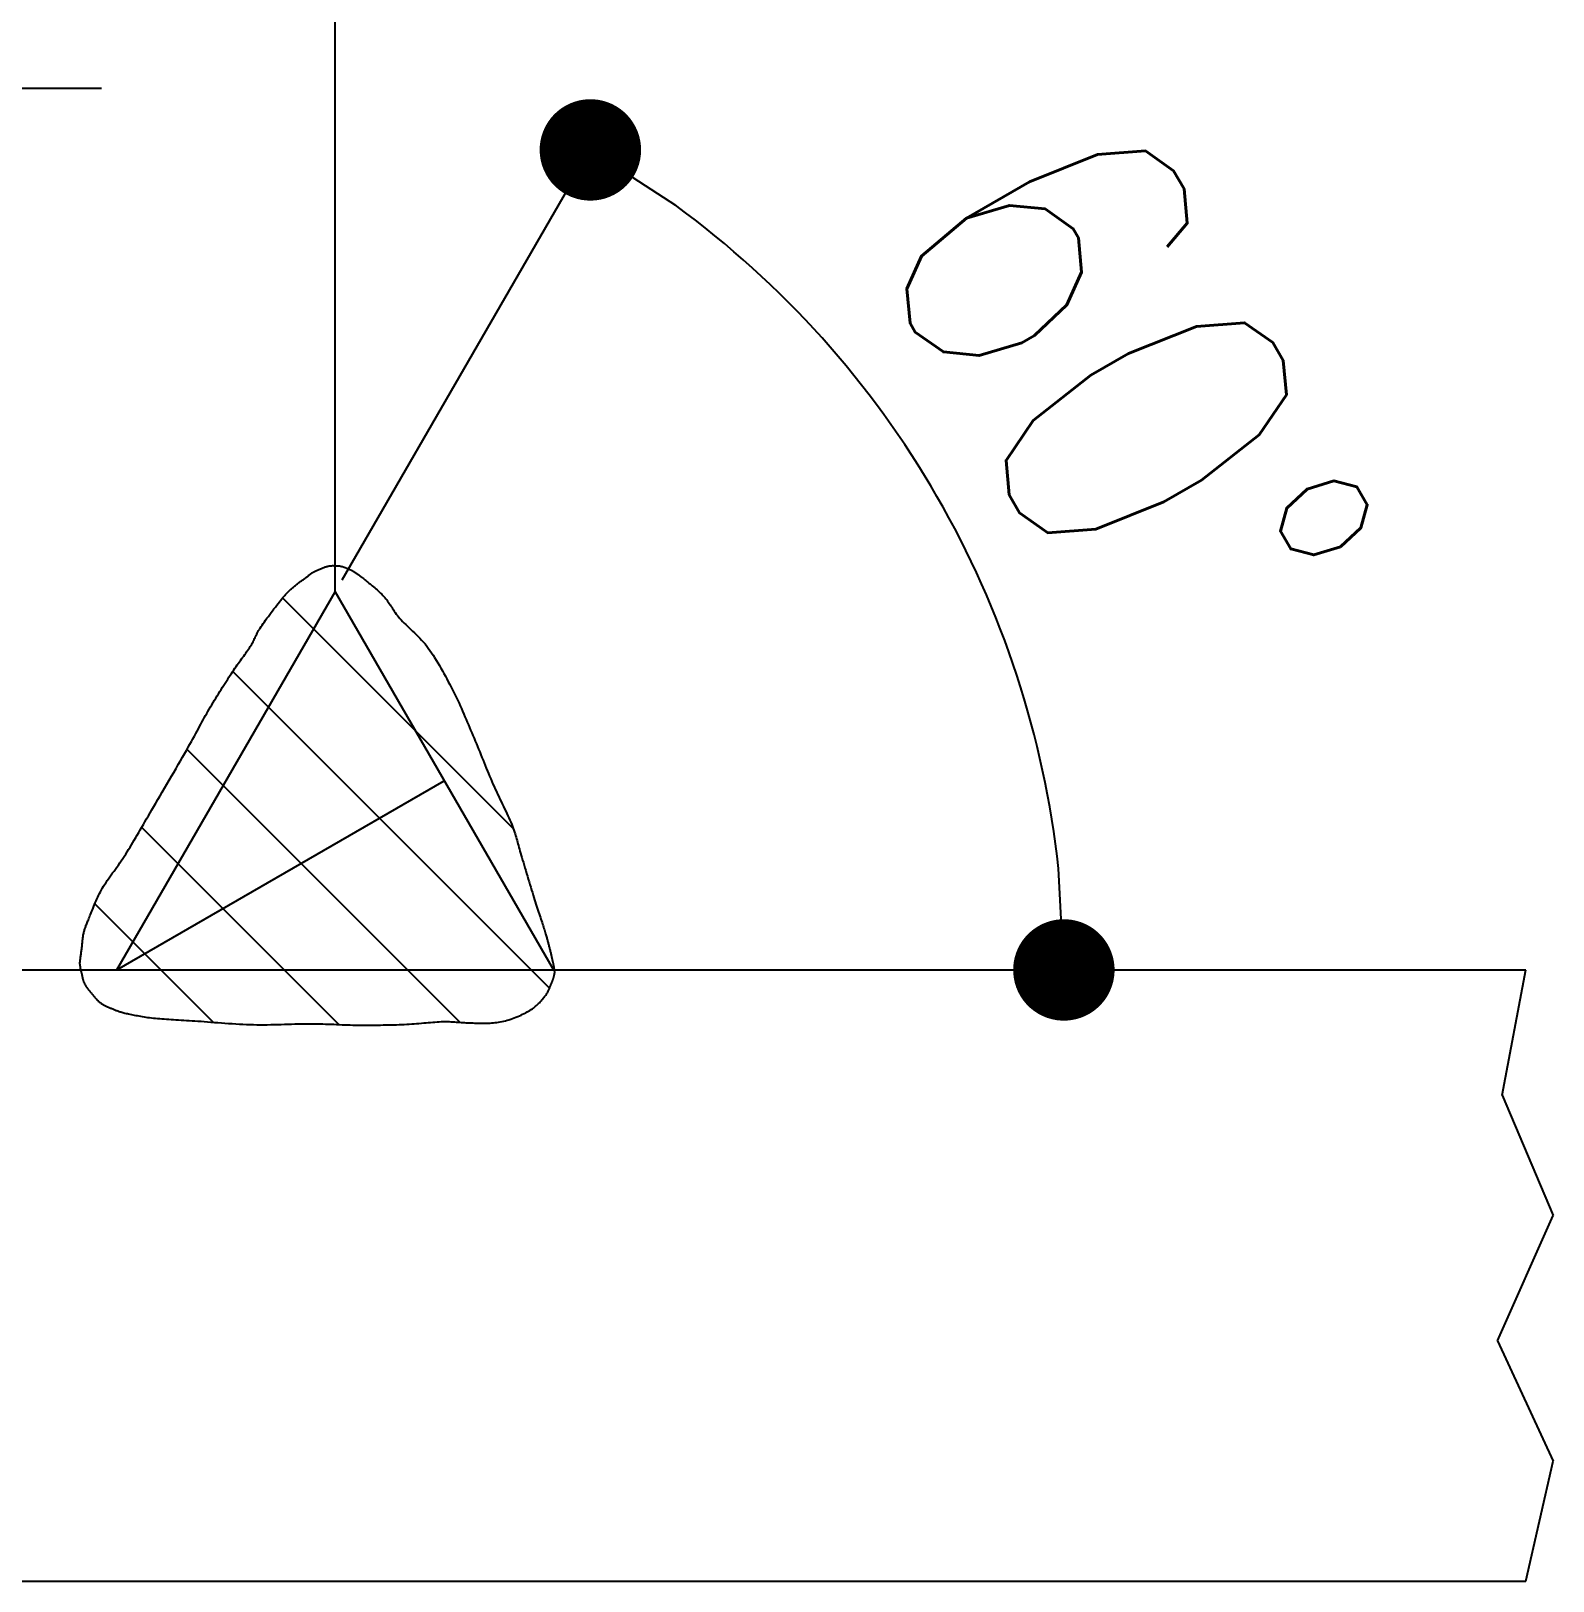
# Model space of a CAD drawing. Header units: millimetres. Extents: x -4568 to 36914, y -114 to 17788.
# Drawn here: x 6205.6 to 6325.6, y 16319.6 to 16441.8 of the extents above; entities that cross this region are included whole.
import ezdxf

# ---------------------------------------------------------------- set-up
doc = ezdxf.new("R2010")
doc.units = ezdxf.units.MM
doc.header["$LTSCALE"] = 5
doc.layers.get('0').update_dxf_attribs({"color": 255})
doc.layers.add('寸法', color=4, linetype='Continuous')
doc.layers.add('金物', color=142, linetype='Continuous')
doc.styles.add('04setumei', font='simplex.shx', dxfattribs={"width": 0.7, "height": 2.5, "bigfont": 'extfont2.shx'})

# ---------------------------------------------------------------- blocks, each defined once
blk = doc.blocks.new('_Dot')
at = {"color": 0, "linetype": 'ByBlock', "lineweight": -2}
blk.add_line((-0.5, 0), (-1, 0), dxfattribs=at)
at = {"color": 0, "linetype": 'ByBlock', "const_width": 0.5}
blk.add_lwpolyline([(-0.25, 0, 1), (0.25, 0, 1)], format="xyb", close=True, dxfattribs=at)

msp = doc.modelspace()

# ---------------------------------------------------------------- linework, layer by layer
at = {"layer": '寸法'}
for p, q in [((6203.182, 16437.289), (6211.182, 16437.289)), ((6230.158, 16398.521), (6249.725, 16432.412)), ((6227.846, 16399.103), (6227.888, 16399.128)), ((6227.888, 16399.128), (6227.932, 16399.154)), ((6227.932, 16399.154), (6227.979, 16399.179)), ((6227.979, 16399.179), (6228.029, 16399.205)), ((6228.029, 16399.205), (6228.082, 16399.231)), ((6228.082, 16399.231), (6228.139, 16399.257)), ((6228.139, 16399.257), (6228.198, 16399.283)), ((6228.198, 16399.283), (6228.258, 16399.31)), ((6228.258, 16399.31), (6228.321, 16399.337)), ((6228.321, 16399.337), (6228.384, 16399.363)), ((6228.384, 16399.363), (6228.448, 16399.389)), ((6228.448, 16399.389), (6228.512, 16399.413)), ((6228.512, 16399.413), (6228.577, 16399.438)), ((6228.577, 16399.438), (6228.64, 16399.461)), ((6228.64, 16399.461), (6228.702, 16399.483)), ((6228.702, 16399.483), (6228.762, 16399.504)), ((6228.762, 16399.504), (6228.821, 16399.524)), ((6228.821, 16399.524), (6228.877, 16399.542)), ((6228.877, 16399.542), (6228.93, 16399.558)), ((6228.93, 16399.558), (6228.979, 16399.572)), ((6228.979, 16399.572), (6229.026, 16399.584)), ((6229.026, 16399.584), (6229.07, 16399.594)), ((6229.07, 16399.594), (6229.113, 16399.603)), ((6229.113, 16399.603), (6229.155, 16399.61)), ((6229.155, 16399.61), (6229.194, 16399.616)), ((6229.194, 16399.616), (6229.232, 16399.62)), ((6229.232, 16399.62), (6229.269, 16399.623)), ((6229.269, 16399.623), (6229.305, 16399.626)), ((6229.305, 16399.626), (6229.339, 16399.627)), ((6229.339, 16399.627), (6229.373, 16399.628)), ((6229.373, 16399.628), (6229.406, 16399.628)), ((6229.406, 16399.628), (6229.439, 16399.628)), ((6229.439, 16399.628), (6229.471, 16399.628)), ((6229.471, 16399.628), (6229.503, 16399.627)), ((6229.503, 16399.627), (6229.535, 16399.627)), ((6229.535, 16399.627), (6229.567, 16399.626)), ((6229.567, 16399.626), (6229.6, 16399.626)), ((6229.6, 16399.626), (6229.631, 16399.627)), ((6229.631, 16399.627), (6229.662, 16399.626)), ((6229.662, 16399.626), (6229.692, 16399.626)), ((6229.692, 16399.626), (6229.721, 16399.626)), ((6229.721, 16399.626), (6229.749, 16399.625)), ((6229.749, 16399.625), (6229.776, 16399.624)), ((6229.776, 16399.624), (6229.804, 16399.622)), ((6229.804, 16399.622), (6229.83, 16399.62)), ((6229.83, 16399.62), (6229.857, 16399.618)), ((6229.857, 16399.618), (6229.884, 16399.615)), ((6229.884, 16399.615), (6229.91, 16399.612)), ((6229.91, 16399.612), (6229.937, 16399.608)), ((6229.937, 16399.608), (6229.964, 16399.604)), ((6229.964, 16399.604), (6229.991, 16399.599)), ((6229.991, 16399.599), (6230.019, 16399.594)), ((6230.019, 16399.594), (6230.046, 16399.588)), ((6230.046, 16399.588), (6230.076, 16399.582)), ((6230.076, 16399.582), (6230.105, 16399.575)), ((6230.105, 16399.575), (6230.135, 16399.567)), ((6230.135, 16399.567), (6230.165, 16399.559)), ((6230.165, 16399.559), (6230.194, 16399.55)), ((6230.194, 16399.55), (6230.225, 16399.541)), ((6230.225, 16399.541), (6230.255, 16399.531)), ((6230.255, 16399.531), (6230.285, 16399.521)), ((6230.285, 16399.521), (6230.316, 16399.51)), ((6230.316, 16399.51), (6230.346, 16399.499)), ((6230.346, 16399.499), (6230.377, 16399.487)), ((6230.377, 16399.487), (6230.408, 16399.475)), ((6230.408, 16399.475), (6230.439, 16399.463)), ((6230.439, 16399.463), (6230.47, 16399.451)), ((6230.47, 16399.451), (6230.502, 16399.438)), ((6230.502, 16399.438), (6230.533, 16399.425)), ((6230.533, 16399.425), (6230.564, 16399.412)), ((6230.564, 16399.412), (6230.596, 16399.398)), ((6230.596, 16399.398), (6230.627, 16399.385)), ((6230.627, 16399.385), (6230.658, 16399.372)), ((6230.658, 16399.372), (6230.688, 16399.36)), ((6230.688, 16399.36), (6230.718, 16399.347)), ((6230.718, 16399.347), (6230.748, 16399.334)), ((6230.748, 16399.334), (6230.778, 16399.322)), ((6230.778, 16399.322), (6230.807, 16399.308)), ((6230.807, 16399.308), (6230.838, 16399.295)), ((6230.838, 16399.295), (6230.869, 16399.28)), ((6230.869, 16399.28), (6230.9, 16399.265)), ((6230.9, 16399.265), (6230.932, 16399.249)), ((6230.932, 16399.249), (6230.965, 16399.231)), ((6230.965, 16399.231), (6230.999, 16399.213)), ((6230.999, 16399.213), (6231.034, 16399.193)), ((6231.034, 16399.193), (6231.07, 16399.171)), ((6231.07, 16399.171), (6231.107, 16399.148)), ((6231.107, 16399.148), (6231.146, 16399.123)), ((6231.146, 16399.123), (6231.186, 16399.097)), ((6226.216, 16397.851), (6226.267, 16397.894)), ((6226.267, 16397.894), (6226.319, 16397.937)), ((6226.319, 16397.937), (6226.371, 16397.98)), ((6226.371, 16397.98), (6226.424, 16398.025)), ((6226.424, 16398.025), (6226.478, 16398.071)), ((6226.478, 16398.071), (6226.532, 16398.117)), ((6226.532, 16398.117), (6226.586, 16398.163)), ((6226.586, 16398.163), (6226.641, 16398.206)), ((6226.641, 16398.206), (6226.694, 16398.248)), ((6226.694, 16398.248), (6226.747, 16398.289)), ((6226.747, 16398.289), (6226.8, 16398.329)), ((6226.8, 16398.329), (6226.852, 16398.368)), ((6226.852, 16398.368), (6226.903, 16398.405)), ((6226.903, 16398.405), (6226.954, 16398.442)), ((6226.954, 16398.442), (6227.005, 16398.478)), ((6227.005, 16398.478), (6227.054, 16398.514)), ((6227.054, 16398.514), (6227.103, 16398.548)), ((6227.103, 16398.548), (6227.151, 16398.582)), ((6227.151, 16398.582), (6227.199, 16398.616)), ((6227.199, 16398.616), (6227.245, 16398.649)), ((6227.245, 16398.649), (6227.291, 16398.682)), ((6227.291, 16398.682), (6227.336, 16398.714)), ((6227.336, 16398.714), (6227.378, 16398.746)), ((6227.378, 16398.746), (6227.419, 16398.777)), ((6227.419, 16398.777), (6227.457, 16398.808)), ((6227.457, 16398.808), (6227.494, 16398.838)), ((6227.494, 16398.838), (6227.529, 16398.866)), ((6227.529, 16398.866), (6227.564, 16398.894)), ((6227.564, 16398.894), (6227.598, 16398.922)), ((6227.598, 16398.922), (6227.631, 16398.949)), ((6227.631, 16398.949), (6227.665, 16398.975)), ((6227.665, 16398.975), (6227.699, 16399.002)), ((6227.699, 16399.002), (6227.734, 16399.027)), ((6227.734, 16399.027), (6227.77, 16399.053)), ((6227.77, 16399.053), (6227.807, 16399.078)), ((6227.807, 16399.078), (6227.846, 16399.103)), ((6231.186, 16399.097), (6231.225, 16399.071)), ((6231.225, 16399.071), (6231.265, 16399.044)), ((6231.265, 16399.044), (6231.304, 16399.017)), ((6231.304, 16399.017), (6231.344, 16398.989)), ((6231.344, 16398.989), (6231.385, 16398.96)), ((6231.385, 16398.96), (6231.426, 16398.93)), ((6231.426, 16398.93), (6231.469, 16398.898)), ((6231.469, 16398.898), (6231.513, 16398.864)), ((6231.513, 16398.864), (6231.559, 16398.829)), ((6231.559, 16398.829), (6231.607, 16398.792)), ((6231.607, 16398.792), (6231.658, 16398.752)), ((6231.658, 16398.752), (6231.71, 16398.71)), ((6231.71, 16398.71), (6231.766, 16398.665)), ((6231.766, 16398.665), (6231.825, 16398.616)), ((6231.825, 16398.616), (6231.887, 16398.565)), ((6231.887, 16398.565), (6231.953, 16398.51)), ((6231.953, 16398.51), (6232.023, 16398.452)), ((6232.023, 16398.452), (6232.099, 16398.39)), ((6232.099, 16398.39), (6232.179, 16398.326)), ((6232.179, 16398.326), (6232.262, 16398.258)), ((6232.262, 16398.258), (6232.349, 16398.188)), ((6232.349, 16398.188), (6232.439, 16398.115)), ((6232.439, 16398.115), (6232.531, 16398.04)), ((6232.531, 16398.04), (6232.625, 16397.963)), ((6232.625, 16397.963), (6232.719, 16397.883)), ((6212.391, 16367.748), (6229.6, 16397.554)), ((6225.104, 16396.644), (6225.206, 16396.772)), ((6225.206, 16396.772), (6225.303, 16396.893)), ((6225.303, 16396.893), (6225.393, 16397.005)), ((6225.393, 16397.005), (6225.477, 16397.106)), ((6225.457, 16397.082), (6243.654, 16378.885)), ((6225.477, 16397.106), (6225.555, 16397.198)), ((6225.555, 16397.198), (6225.628, 16397.282)), ((6225.628, 16397.282), (6225.698, 16397.36)), ((6225.698, 16397.36), (6225.764, 16397.431)), ((6225.764, 16397.431), (6225.828, 16397.497)), ((6225.828, 16397.497), (6225.889, 16397.557)), ((6225.889, 16397.557), (6225.947, 16397.614)), ((6225.947, 16397.614), (6226.003, 16397.666)), ((6226.003, 16397.666), (6226.058, 16397.716)), ((6226.058, 16397.716), (6226.111, 16397.762)), ((6226.111, 16397.762), (6226.164, 16397.808)), ((6226.164, 16397.808), (6226.216, 16397.851)), ((6229.6, 16397.554), (6246.809, 16367.748)), ((6232.719, 16397.883), (6232.814, 16397.802)), ((6232.814, 16397.802), (6232.909, 16397.719)), ((6232.909, 16397.719), (6233.004, 16397.634)), ((6233.004, 16397.634), (6233.097, 16397.549)), ((6233.097, 16397.549), (6233.188, 16397.462)), ((6233.188, 16397.462), (6233.277, 16397.374)), ((6233.277, 16397.374), (6233.363, 16397.285)), ((6233.363, 16397.285), (6233.446, 16397.196)), ((6233.446, 16397.196), (6233.525, 16397.106)), ((6233.525, 16397.106), (6233.598, 16397.015)), ((6233.598, 16397.015), (6233.669, 16396.923)), ((6233.669, 16396.923), (6233.737, 16396.83)), ((6233.737, 16396.83), (6233.802, 16396.736)), ((6233.802, 16396.736), (6233.866, 16396.64)), ((6224.121, 16395.336), (6224.225, 16395.48)), ((6224.225, 16395.48), (6224.333, 16395.627)), ((6224.333, 16395.627), (6224.443, 16395.776)), ((6224.443, 16395.776), (6224.554, 16395.926)), ((6224.554, 16395.926), (6224.667, 16396.075)), ((6224.667, 16396.075), (6224.779, 16396.223)), ((6224.779, 16396.223), (6224.89, 16396.368)), ((6224.89, 16396.368), (6224.999, 16396.508)), ((6224.999, 16396.508), (6225.104, 16396.644)), ((6233.866, 16396.64), (6233.93, 16396.543)), ((6233.93, 16396.543), (6233.994, 16396.444)), ((6233.994, 16396.444), (6234.059, 16396.344)), ((6234.059, 16396.344), (6234.125, 16396.241)), ((6234.125, 16396.241), (6234.194, 16396.137)), ((6234.194, 16396.137), (6234.266, 16396.031)), ((6234.266, 16396.031), (6234.342, 16395.922)), ((6234.342, 16395.922), (6234.423, 16395.811)), ((6234.423, 16395.811), (6234.509, 16395.698)), ((6234.509, 16395.698), (6234.601, 16395.582)), ((6234.601, 16395.582), (6234.701, 16395.463)), ((6234.701, 16395.463), (6234.807, 16395.344)), ((6223.374, 16394.141), (6223.417, 16394.227)), ((6223.417, 16394.227), (6223.463, 16394.316)), ((6223.463, 16394.316), (6223.512, 16394.408)), ((6223.512, 16394.408), (6223.566, 16394.504)), ((6223.566, 16394.504), (6223.625, 16394.604)), ((6223.625, 16394.604), (6223.69, 16394.708)), ((6223.69, 16394.708), (6223.762, 16394.819)), ((6223.762, 16394.819), (6223.841, 16394.937)), ((6223.841, 16394.937), (6223.929, 16395.063)), ((6223.929, 16395.063), (6224.022, 16395.197)), ((6224.022, 16395.197), (6224.121, 16395.336)), ((6234.807, 16395.344), (6234.921, 16395.223)), ((6234.921, 16395.223), (6235.041, 16395.102)), ((6235.041, 16395.102), (6235.166, 16394.979)), ((6235.166, 16394.979), (6235.296, 16394.855)), ((6235.296, 16394.855), (6235.43, 16394.728)), ((6235.43, 16394.728), (6235.567, 16394.6)), ((6235.567, 16394.6), (6235.706, 16394.469)), ((6235.706, 16394.469), (6235.848, 16394.335)), ((6235.848, 16394.335), (6235.99, 16394.198)), ((6222.695, 16392.932), (6222.767, 16393.037)), ((6222.767, 16393.037), (6222.837, 16393.142)), ((6222.837, 16393.142), (6222.904, 16393.246)), ((6222.904, 16393.246), (6222.967, 16393.348)), ((6222.967, 16393.348), (6223.024, 16393.446)), ((6223.024, 16393.446), (6223.076, 16393.539)), ((6223.076, 16393.539), (6223.124, 16393.629)), ((6223.124, 16393.629), (6223.169, 16393.717)), ((6223.169, 16393.717), (6223.211, 16393.803)), ((6223.211, 16393.803), (6223.252, 16393.887)), ((6223.252, 16393.887), (6223.292, 16393.971)), ((6223.292, 16393.971), (6223.332, 16394.056)), ((6223.332, 16394.056), (6223.374, 16394.141)), ((6235.99, 16394.198), (6236.132, 16394.058)), ((6236.132, 16394.058), (6236.274, 16393.913)), ((6236.274, 16393.913), (6236.415, 16393.764)), ((6236.415, 16393.764), (6236.553, 16393.611)), ((6236.553, 16393.611), (6236.688, 16393.453)), ((6236.688, 16393.453), (6236.821, 16393.29)), ((6236.821, 16393.29), (6236.948, 16393.121)), ((6236.948, 16393.121), (6237.074, 16392.945)), ((6221.789, 16391.672), (6221.878, 16391.798)), ((6221.878, 16391.798), (6221.966, 16391.922)), ((6221.966, 16391.922), (6222.053, 16392.043)), ((6222.053, 16392.043), (6222.139, 16392.161)), ((6222.139, 16392.161), (6222.224, 16392.277)), ((6222.224, 16392.277), (6222.306, 16392.39)), ((6222.306, 16392.39), (6222.388, 16392.501)), ((6222.388, 16392.501), (6222.468, 16392.611)), ((6222.468, 16392.611), (6222.546, 16392.719)), ((6222.546, 16392.719), (6222.621, 16392.826)), ((6222.621, 16392.826), (6222.695, 16392.932)), ((6237.074, 16392.945), (6237.199, 16392.762)), ((6237.199, 16392.762), (6237.323, 16392.574)), ((6237.323, 16392.574), (6237.447, 16392.379)), ((6237.447, 16392.379), (6237.571, 16392.179)), ((6237.571, 16392.179), (6237.694, 16391.975)), ((6237.694, 16391.975), (6237.816, 16391.767)), ((6221.027, 16390.522), (6221.129, 16390.678)), ((6221.129, 16390.678), (6221.228, 16390.831)), ((6221.228, 16390.831), (6221.326, 16390.981)), ((6221.326, 16390.981), (6221.422, 16391.127)), ((6221.422, 16391.127), (6221.515, 16391.269)), ((6221.515, 16391.269), (6221.607, 16391.407)), ((6221.523, 16391.281), (6246.503, 16366.301)), ((6221.607, 16391.407), (6221.699, 16391.541)), ((6221.699, 16391.541), (6221.789, 16391.672)), ((6237.816, 16391.767), (6237.937, 16391.556)), ((6237.937, 16391.556), (6238.057, 16391.342)), ((6238.057, 16391.342), (6238.176, 16391.127)), ((6238.176, 16391.127), (6238.293, 16390.91)), ((6238.293, 16390.91), (6238.409, 16390.693)), ((6238.409, 16390.693), (6238.524, 16390.475)), ((6220.186, 16389.185), (6220.292, 16389.358)), ((6220.292, 16389.358), (6220.398, 16389.53)), ((6220.398, 16389.53), (6220.504, 16389.701)), ((6220.504, 16389.701), (6220.611, 16389.869)), ((6220.611, 16389.869), (6220.716, 16390.036)), ((6220.716, 16390.036), (6220.821, 16390.2)), ((6220.821, 16390.2), (6220.925, 16390.362)), ((6220.925, 16390.362), (6221.027, 16390.522)), ((6238.524, 16390.475), (6238.637, 16390.259)), ((6238.637, 16390.259), (6238.748, 16390.044)), ((6238.748, 16390.044), (6238.857, 16389.83)), ((6238.857, 16389.83), (6238.964, 16389.62)), ((6238.964, 16389.62), (6239.069, 16389.41)), ((6239.069, 16389.41), (6239.171, 16389.201)), ((6219.472, 16387.971), (6219.567, 16388.141)), ((6219.567, 16388.141), (6219.665, 16388.312)), ((6219.665, 16388.312), (6219.766, 16388.486)), ((6219.766, 16388.486), (6219.87, 16388.662)), ((6219.87, 16388.662), (6219.974, 16388.837)), ((6219.974, 16388.837), (6220.08, 16389.011)), ((6220.08, 16389.011), (6220.186, 16389.185)), ((6239.171, 16389.201), (6239.272, 16388.99)), ((6239.272, 16388.99), (6239.37, 16388.779)), ((6239.37, 16388.779), (6239.467, 16388.567)), ((6239.467, 16388.567), (6239.561, 16388.355)), ((6239.561, 16388.355), (6239.655, 16388.142)), ((6239.655, 16388.142), (6239.747, 16387.93)), ((6218.816, 16386.76), (6218.914, 16386.941)), ((6218.914, 16386.941), (6219.008, 16387.118)), ((6219.008, 16387.118), (6219.101, 16387.292)), ((6219.101, 16387.292), (6219.194, 16387.463)), ((6219.194, 16387.463), (6219.285, 16387.633)), ((6219.285, 16387.633), (6219.378, 16387.802)), ((6219.378, 16387.802), (6219.472, 16387.971)), ((6239.747, 16387.93), (6239.838, 16387.716)), ((6239.838, 16387.716), (6239.929, 16387.503)), ((6239.929, 16387.503), (6240.019, 16387.29)), ((6240.019, 16387.29), (6240.108, 16387.077)), ((6240.108, 16387.077), (6240.197, 16386.864)), ((6218.149, 16385.539), (6218.274, 16385.763)), ((6218.274, 16385.763), (6218.392, 16385.977)), ((6218.392, 16385.977), (6218.505, 16386.183)), ((6218.505, 16386.183), (6218.613, 16386.381)), ((6218.613, 16386.381), (6218.717, 16386.573)), ((6218.717, 16386.573), (6218.816, 16386.76)), ((6240.197, 16386.864), (6240.286, 16386.651)), ((6240.286, 16386.651), (6240.376, 16386.438)), ((6240.376, 16386.438), (6240.465, 16386.225)), ((6240.465, 16386.225), (6240.556, 16386.013)), ((6240.556, 16386.013), (6240.646, 16385.8)), ((6240.646, 16385.8), (6240.735, 16385.586)), ((6217.403, 16384.236), (6217.568, 16384.522)), ((6217.568, 16384.522), (6217.726, 16384.797)), ((6217.726, 16384.797), (6217.876, 16385.059)), ((6217.876, 16385.059), (6218.017, 16385.306)), ((6217.925, 16385.144), (6239.452, 16363.617)), ((6218.017, 16385.306), (6218.149, 16385.539)), ((6240.735, 16385.586), (6240.824, 16385.371)), ((6240.824, 16385.371), (6240.912, 16385.155)), ((6240.912, 16385.155), (6241, 16384.939)), ((6241, 16384.939), (6241.087, 16384.723)), ((6241.087, 16384.723), (6241.174, 16384.507)), ((6241.174, 16384.507), (6241.261, 16384.291)), ((6216.697, 16383.017), (6216.878, 16383.329)), ((6216.878, 16383.329), (6217.057, 16383.637)), ((6217.057, 16383.637), (6217.232, 16383.94)), ((6217.232, 16383.94), (6217.403, 16384.236)), ((6241.261, 16384.291), (6241.348, 16384.075)), ((6241.348, 16384.075), (6241.434, 16383.861)), ((6241.434, 16383.861), (6241.521, 16383.648)), ((6241.521, 16383.648), (6241.607, 16383.436)), ((6241.607, 16383.436), (6241.693, 16383.226)), ((6241.693, 16383.226), (6241.779, 16383.017)), ((6212.391, 16367.748), (6238.204, 16382.651)), ((6215.972, 16381.774), (6216.151, 16382.081)), ((6216.151, 16382.081), (6216.332, 16382.391)), ((6216.332, 16382.391), (6216.514, 16382.704)), ((6216.514, 16382.704), (6216.697, 16383.017)), ((6241.779, 16383.017), (6241.866, 16382.811)), ((6241.866, 16382.811), (6241.953, 16382.607)), ((6241.953, 16382.607), (6242.04, 16382.406)), ((6242.04, 16382.406), (6242.129, 16382.207)), ((6242.129, 16382.207), (6242.22, 16382.008)), ((6242.22, 16382.008), (6242.312, 16381.809)), ((6215.304, 16380.632), (6215.462, 16380.901)), ((6215.462, 16380.901), (6215.626, 16381.183)), ((6215.626, 16381.183), (6215.797, 16381.474)), ((6215.797, 16381.474), (6215.972, 16381.774)), ((6242.312, 16381.809), (6242.406, 16381.612)), ((6242.406, 16381.612), (6242.5, 16381.416)), ((6242.5, 16381.416), (6242.595, 16381.221)), ((6242.595, 16381.221), (6242.689, 16381.028)), ((6242.689, 16381.028), (6242.783, 16380.837)), ((6242.783, 16380.837), (6242.876, 16380.647)), ((6214.608, 16379.437), (6214.739, 16379.662)), ((6214.739, 16379.662), (6214.873, 16379.894)), ((6214.873, 16379.894), (6215.012, 16380.132)), ((6215.012, 16380.132), (6215.155, 16380.376)), ((6215.155, 16380.376), (6215.304, 16380.632)), ((6242.876, 16380.647), (6242.967, 16380.46)), ((6242.967, 16380.46), (6243.056, 16380.275)), ((6243.056, 16380.275), (6243.143, 16380.092)), ((6243.143, 16380.092), (6243.227, 16379.912)), ((6243.227, 16379.912), (6243.308, 16379.735)), ((6243.308, 16379.735), (6243.385, 16379.561)), ((6243.385, 16379.561), (6243.458, 16379.391)), ((6213.882, 16378.187), (6213.998, 16378.385)), ((6213.998, 16378.385), (6214.115, 16378.587)), ((6214.115, 16378.587), (6214.234, 16378.792)), ((6214.234, 16378.792), (6214.357, 16379.002)), ((6214.347, 16378.987), (6229.89, 16363.444)), ((6214.357, 16379.002), (6214.481, 16379.217)), ((6214.481, 16379.217), (6214.608, 16379.437)), ((6243.458, 16379.391), (6243.526, 16379.223)), ((6243.526, 16379.223), (6243.588, 16379.062)), ((6243.588, 16379.062), (6243.645, 16378.909)), ((6243.645, 16378.909), (6243.697, 16378.762)), ((6243.697, 16378.762), (6243.745, 16378.621)), ((6243.745, 16378.621), (6243.789, 16378.484)), ((6243.789, 16378.484), (6243.83, 16378.35)), ((6243.83, 16378.35), (6243.868, 16378.219)), ((6213.201, 16377.059), (6213.315, 16377.242)), ((6213.315, 16377.242), (6213.427, 16377.427)), ((6213.427, 16377.427), (6213.54, 16377.613)), ((6213.54, 16377.613), (6213.653, 16377.802)), ((6213.653, 16377.802), (6213.767, 16377.993)), ((6213.767, 16377.993), (6213.882, 16378.187)), ((6243.868, 16378.219), (6243.905, 16378.088)), ((6243.905, 16378.088), (6243.941, 16377.958)), ((6243.941, 16377.958), (6243.977, 16377.827)), ((6243.977, 16377.827), (6244.013, 16377.693)), ((6244.013, 16377.693), (6244.049, 16377.556)), ((6244.049, 16377.556), (6244.087, 16377.415)), ((6244.087, 16377.415), (6244.128, 16377.268)), ((6244.128, 16377.268), (6244.171, 16377.114)), ((6244.171, 16377.114), (6244.217, 16376.953)), ((6212.394, 16375.861), (6212.509, 16376.022)), ((6212.509, 16376.022), (6212.625, 16376.186)), ((6212.625, 16376.186), (6212.741, 16376.353)), ((6212.741, 16376.353), (6212.857, 16376.524)), ((6212.857, 16376.524), (6212.972, 16376.698)), ((6212.972, 16376.698), (6213.087, 16376.878)), ((6213.087, 16376.878), (6213.201, 16377.059)), ((6244.217, 16376.953), (6244.268, 16376.783)), ((6244.268, 16376.783), (6244.323, 16376.603)), ((6244.323, 16376.603), (6244.38, 16376.413)), ((6244.38, 16376.413), (6244.44, 16376.215)), ((6244.44, 16376.215), (6244.502, 16376.009)), ((6244.502, 16376.009), (6244.566, 16375.797)), ((6211.535, 16374.651), (6211.633, 16374.797)), ((6211.633, 16374.797), (6211.735, 16374.945)), ((6211.735, 16374.945), (6211.839, 16375.093)), ((6211.839, 16375.093), (6211.946, 16375.243)), ((6211.946, 16375.243), (6212.055, 16375.394)), ((6212.055, 16375.394), (6212.167, 16375.548)), ((6212.167, 16375.548), (6212.28, 16375.703)), ((6212.28, 16375.703), (6212.394, 16375.861)), ((6244.566, 16375.797), (6244.631, 16375.581)), ((6244.631, 16375.581), (6244.697, 16375.362)), ((6244.697, 16375.362), (6244.764, 16375.14)), ((6244.764, 16375.14), (6244.83, 16374.918)), ((6244.83, 16374.918), (6244.897, 16374.697)), ((6244.897, 16374.697), (6244.963, 16374.478)), ((6210.814, 16373.331), (6210.881, 16373.477)), ((6210.881, 16373.477), (6210.951, 16373.624)), ((6210.951, 16373.624), (6211.025, 16373.771)), ((6211.025, 16373.771), (6211.101, 16373.919)), ((6211.101, 16373.919), (6211.18, 16374.066)), ((6211.18, 16374.066), (6211.263, 16374.213)), ((6211.263, 16374.213), (6211.349, 16374.359)), ((6211.349, 16374.359), (6211.44, 16374.505)), ((6211.44, 16374.505), (6211.535, 16374.651)), ((6244.963, 16374.478), (6245.029, 16374.263)), ((6245.029, 16374.263), (6245.093, 16374.052)), ((6245.093, 16374.052), (6245.155, 16373.847)), ((6245.155, 16373.847), (6245.216, 16373.65)), ((6245.216, 16373.65), (6245.274, 16373.461)), ((6245.274, 16373.461), (6245.329, 16373.283)), ((6210.312, 16372.13), (6210.36, 16372.248)), ((6210.36, 16372.248), (6210.409, 16372.372)), ((6210.409, 16372.372), (6210.461, 16372.499)), ((6210.461, 16372.499), (6210.514, 16372.63)), ((6210.514, 16372.63), (6210.569, 16372.765)), ((6210.569, 16372.765), (6210.627, 16372.903)), ((6210.627, 16372.903), (6210.686, 16373.044)), ((6210.647, 16372.952), (6219.974, 16363.625)), ((6210.686, 16373.044), (6210.749, 16373.187)), ((6210.749, 16373.187), (6210.814, 16373.331)), ((6245.329, 16373.283), (6245.383, 16373.111)), ((6245.383, 16373.111), (6245.436, 16372.944)), ((6245.436, 16372.944), (6245.488, 16372.781)), ((6245.488, 16372.781), (6245.539, 16372.622)), ((6245.539, 16372.622), (6245.59, 16372.466)), ((6245.59, 16372.466), (6245.64, 16372.315)), ((6245.64, 16372.315), (6245.688, 16372.167)), ((6209.867, 16370.979), (6209.888, 16371.044)), ((6209.888, 16371.044), (6209.909, 16371.108)), ((6209.909, 16371.108), (6209.932, 16371.173)), ((6209.932, 16371.173), (6209.956, 16371.241)), ((6209.956, 16371.241), (6209.981, 16371.31)), ((6209.981, 16371.31), (6210.009, 16371.383)), ((6210.009, 16371.383), (6210.038, 16371.458)), ((6210.038, 16371.458), (6210.07, 16371.538)), ((6210.07, 16371.538), (6210.104, 16371.622)), ((6210.104, 16371.622), (6210.141, 16371.712)), ((6210.141, 16371.712), (6210.18, 16371.807)), ((6210.18, 16371.807), (6210.222, 16371.908)), ((6210.222, 16371.908), (6210.267, 16372.016)), ((6210.267, 16372.016), (6210.312, 16372.13)), ((6245.688, 16372.167), (6245.736, 16372.023)), ((6245.736, 16372.023), (6245.782, 16371.883)), ((6245.782, 16371.883), (6245.827, 16371.747)), ((6245.827, 16371.747), (6245.871, 16371.615)), ((6245.871, 16371.615), (6245.913, 16371.486)), ((6245.913, 16371.486), (6245.954, 16371.361)), ((6245.954, 16371.361), (6245.993, 16371.241)), ((6245.993, 16371.241), (6246.031, 16371.124)), ((6246.031, 16371.124), (6246.067, 16371.011)), ((6246.067, 16371.011), (6246.101, 16370.901)), ((6209.656, 16369.739), (6209.662, 16369.808)), ((6209.662, 16369.808), (6209.668, 16369.878)), ((6209.668, 16369.878), (6209.674, 16369.947)), ((6209.674, 16369.947), (6209.68, 16370.016)), ((6209.68, 16370.016), (6209.687, 16370.084)), ((6209.687, 16370.084), (6209.694, 16370.153)), ((6209.694, 16370.153), (6209.702, 16370.222)), ((6209.702, 16370.222), (6209.71, 16370.292)), ((6209.71, 16370.292), (6209.721, 16370.361)), ((6209.721, 16370.361), (6209.732, 16370.431)), ((6209.732, 16370.431), (6209.745, 16370.502)), ((6209.745, 16370.502), (6209.76, 16370.573)), ((6209.76, 16370.573), (6209.776, 16370.645)), ((6209.776, 16370.645), (6209.794, 16370.716)), ((6209.794, 16370.716), (6209.811, 16370.784)), ((6209.811, 16370.784), (6209.83, 16370.85)), ((6209.83, 16370.85), (6209.848, 16370.915)), ((6209.848, 16370.915), (6209.867, 16370.979)), ((6246.101, 16370.901), (6246.133, 16370.797)), ((6246.133, 16370.797), (6246.162, 16370.7)), ((6246.162, 16370.7), (6246.19, 16370.608)), ((6246.19, 16370.608), (6246.215, 16370.521)), ((6246.215, 16370.521), (6246.239, 16370.44)), ((6246.239, 16370.44), (6246.261, 16370.363)), ((6246.261, 16370.363), (6246.282, 16370.289)), ((6246.282, 16370.289), (6246.301, 16370.218)), ((6246.301, 16370.218), (6246.32, 16370.15)), ((6246.32, 16370.15), (6246.337, 16370.084)), ((6246.337, 16370.084), (6246.355, 16370.019)), ((6246.355, 16370.019), (6246.372, 16369.955)), ((6246.372, 16369.955), (6246.388, 16369.891)), ((6246.388, 16369.891), (6246.405, 16369.827)), ((6246.405, 16369.827), (6246.422, 16369.762)), ((6209.501, 16368.533), (6209.51, 16368.608)), ((6209.51, 16368.608), (6209.519, 16368.684)), ((6209.519, 16368.684), (6209.529, 16368.761)), ((6209.529, 16368.761), (6209.54, 16368.84)), ((6209.54, 16368.84), (6209.551, 16368.918)), ((6209.551, 16368.918), (6209.563, 16368.997)), ((6209.563, 16368.997), (6209.575, 16369.076)), ((6209.575, 16369.076), (6209.586, 16369.154)), ((6209.586, 16369.154), (6209.597, 16369.231)), ((6209.597, 16369.231), (6209.608, 16369.307)), ((6209.608, 16369.307), (6209.618, 16369.382)), ((6209.618, 16369.382), (6209.627, 16369.455)), ((6209.627, 16369.455), (6209.636, 16369.527)), ((6209.636, 16369.527), (6209.643, 16369.598)), ((6209.643, 16369.598), (6209.65, 16369.669)), ((6209.65, 16369.669), (6209.656, 16369.739)), ((6246.422, 16369.762), (6246.439, 16369.695)), ((6246.439, 16369.695), (6246.457, 16369.627)), ((6246.457, 16369.627), (6246.475, 16369.557)), ((6246.475, 16369.557), (6246.493, 16369.488)), ((6246.493, 16369.488), (6246.511, 16369.419)), ((6246.511, 16369.419), (6246.528, 16369.35)), ((6246.528, 16369.35), (6246.545, 16369.281)), ((6246.545, 16369.281), (6246.562, 16369.214)), ((6246.562, 16369.214), (6246.579, 16369.147)), ((6246.579, 16369.147), (6246.595, 16369.08)), ((6246.595, 16369.08), (6246.611, 16369.015)), ((6246.611, 16369.015), (6246.626, 16368.95)), ((6246.626, 16368.95), (6246.642, 16368.886)), ((6246.642, 16368.886), (6246.657, 16368.824)), ((6246.657, 16368.824), (6246.671, 16368.762)), ((6246.671, 16368.762), (6246.685, 16368.702)), ((6246.685, 16368.702), (6246.698, 16368.643)), ((6246.698, 16368.643), (6246.711, 16368.586)), ((6246.711, 16368.586), (6246.723, 16368.531)), ((6209.479, 16368.192), (6209.48, 16368.254)), ((6209.479, 16368.192), (6209.48, 16368.132)), ((6209.48, 16368.254), (6209.483, 16368.32)), ((6209.48, 16368.132), (6209.482, 16368.075)), ((6209.482, 16368.075), (6209.486, 16368.02)), ((6209.483, 16368.32), (6209.487, 16368.389)), ((6209.486, 16368.02), (6209.492, 16367.967)), ((6209.487, 16368.389), (6209.493, 16368.46)), ((6209.492, 16367.967), (6209.498, 16367.916)), ((6209.493, 16368.46), (6209.501, 16368.533)), ((6209.498, 16367.916), (6209.506, 16367.867)), ((6209.506, 16367.867), (6209.515, 16367.82)), ((6209.515, 16367.82), (6209.525, 16367.773)), ((6209.525, 16367.773), (6209.535, 16367.728)), ((6209.535, 16367.728), (6209.546, 16367.683)), ((6209.546, 16367.683), (6209.557, 16367.639)), ((6209.557, 16367.639), (6209.569, 16367.595)), ((6209.569, 16367.595), (6209.581, 16367.552)), ((6209.581, 16367.552), (6209.593, 16367.508)), ((6209.593, 16367.508), (6209.605, 16367.464)), ((6209.605, 16367.464), (6209.616, 16367.42)), ((6209.616, 16367.42), (6209.627, 16367.374)), ((6209.627, 16367.374), (6209.638, 16367.329)), ((6246.723, 16368.531), (6246.736, 16368.476)), ((6246.736, 16368.476), (6246.747, 16368.423)), ((6246.747, 16368.423), (6246.759, 16368.371)), ((6246.759, 16368.371), (6246.77, 16368.32)), ((6246.77, 16368.32), (6246.78, 16368.271)), ((6246.78, 16368.271), (6246.79, 16368.222)), ((6246.79, 16368.222), (6246.801, 16368.175)), ((6246.801, 16368.175), (6246.81, 16368.129)), ((6246.81, 16368.129), (6246.818, 16368.084)), ((6246.818, 16368.084), (6246.827, 16368.04)), ((6246.827, 16368.04), (6246.835, 16367.997)), ((6246.835, 16367.997), (6246.842, 16367.955)), ((6246.842, 16367.955), (6246.849, 16367.914)), ((6246.849, 16367.914), (6246.856, 16367.874)), ((6246.856, 16367.874), (6246.861, 16367.835)), ((6246.861, 16367.835), (6246.867, 16367.797)), ((6246.867, 16367.797), (6246.872, 16367.76)), ((6246.872, 16367.76), (6246.876, 16367.725)), ((6246.876, 16367.725), (6246.88, 16367.692)), ((6246.878, 16367.318), (6246.883, 16367.348)), ((6246.88, 16367.692), (6246.883, 16367.661)), ((6246.883, 16367.661), (6246.887, 16367.632)), ((6246.883, 16367.348), (6246.888, 16367.376)), ((6246.887, 16367.632), (6246.89, 16367.604)), ((6246.888, 16367.376), (6246.891, 16367.403)), ((6246.89, 16367.604), (6246.892, 16367.578)), ((6246.891, 16367.403), (6246.894, 16367.429)), ((6246.892, 16367.578), (6246.894, 16367.552)), ((6246.894, 16367.552), (6246.895, 16367.528)), ((6246.894, 16367.429), (6246.895, 16367.454)), ((6246.895, 16367.528), (6246.896, 16367.503)), ((6246.895, 16367.454), (6246.896, 16367.479)), ((6246.896, 16367.479), (6246.896, 16367.503)), ((6209.638, 16367.329), (6209.648, 16367.284)), ((6209.648, 16367.284), (6209.657, 16367.24)), ((6209.657, 16367.24), (6209.665, 16367.197)), ((6209.665, 16367.197), (6209.674, 16367.154)), ((6209.674, 16367.154), (6209.683, 16367.112)), ((6209.683, 16367.112), (6209.691, 16367.07)), ((6209.691, 16367.07), (6209.701, 16367.028)), ((6209.701, 16367.028), (6209.712, 16366.986)), ((6209.712, 16366.986), (6209.723, 16366.944)), ((6209.723, 16366.944), (6209.736, 16366.901)), ((6209.736, 16366.901), (6209.75, 16366.858)), ((6209.75, 16366.858), (6209.765, 16366.814)), ((6209.765, 16366.814), (6209.783, 16366.77)), ((6209.783, 16366.77), (6209.803, 16366.724)), ((6209.803, 16366.724), (6209.825, 16366.678)), ((6209.825, 16366.678), (6209.85, 16366.631)), ((6209.85, 16366.631), (6209.878, 16366.582)), ((6209.878, 16366.582), (6209.909, 16366.531)), ((6209.909, 16366.531), (6209.943, 16366.478)), ((6209.943, 16366.478), (6209.979, 16366.425)), ((6209.979, 16366.425), (6210.017, 16366.37)), ((6210.017, 16366.37), (6210.057, 16366.315)), ((6210.057, 16366.315), (6210.098, 16366.259)), ((6210.098, 16366.259), (6210.14, 16366.203)), ((6210.14, 16366.203), (6210.183, 16366.147)), ((6210.183, 16366.147), (6210.227, 16366.092)), ((6246.397, 16366.065), (6246.425, 16366.121)), ((6246.425, 16366.121), (6246.451, 16366.176)), ((6246.451, 16366.176), (6246.474, 16366.231)), ((6246.474, 16366.231), (6246.496, 16366.285)), ((6246.496, 16366.285), (6246.517, 16366.337)), ((6246.517, 16366.337), (6246.537, 16366.389)), ((6246.537, 16366.389), (6246.556, 16366.44)), ((6246.556, 16366.44), (6246.576, 16366.49)), ((6246.576, 16366.49), (6246.595, 16366.539)), ((6246.595, 16366.539), (6246.614, 16366.587)), ((6246.614, 16366.587), (6246.634, 16366.634)), ((6246.634, 16366.634), (6246.655, 16366.679)), ((6246.655, 16366.679), (6246.674, 16366.724)), ((6246.674, 16366.724), (6246.693, 16366.767)), ((6246.693, 16366.767), (6246.711, 16366.81)), ((6246.711, 16366.81), (6246.728, 16366.851)), ((6246.728, 16366.851), (6246.744, 16366.891)), ((6246.744, 16366.891), (6246.76, 16366.93)), ((6246.76, 16366.93), (6246.775, 16366.969)), ((6246.775, 16366.969), (6246.789, 16367.007)), ((6246.789, 16367.007), (6246.802, 16367.043)), ((6246.802, 16367.043), (6246.814, 16367.08)), ((6246.814, 16367.08), (6246.826, 16367.115)), ((6246.826, 16367.115), (6246.837, 16367.15)), ((6246.837, 16367.15), (6246.847, 16367.185)), ((6246.847, 16367.185), (6246.856, 16367.219)), ((6246.856, 16367.219), (6246.864, 16367.252)), ((6246.864, 16367.252), (6246.872, 16367.286)), ((6246.872, 16367.286), (6246.878, 16367.318)), ((6210.227, 16366.092), (6210.271, 16366.037)), ((6210.271, 16366.037), (6210.314, 16365.984)), ((6210.314, 16365.984), (6210.358, 16365.931)), ((6210.358, 16365.931), (6210.4, 16365.88)), ((6210.4, 16365.88), (6210.441, 16365.831)), ((6210.441, 16365.831), (6210.482, 16365.784)), ((6210.482, 16365.784), (6210.519, 16365.739)), ((6210.519, 16365.739), (6210.556, 16365.696)), ((6210.556, 16365.696), (6210.591, 16365.654)), ((6210.591, 16365.654), (6210.625, 16365.614)), ((6210.625, 16365.614), (6210.658, 16365.575)), ((6210.658, 16365.575), (6210.691, 16365.537)), ((6210.691, 16365.537), (6210.723, 16365.501)), ((6210.723, 16365.501), (6210.755, 16365.465)), ((6210.755, 16365.465), (6210.787, 16365.431)), ((6210.787, 16365.431), (6210.819, 16365.397)), ((6210.819, 16365.397), (6210.852, 16365.363)), ((6210.852, 16365.363), (6210.885, 16365.331)), ((6210.885, 16365.331), (6210.92, 16365.299)), ((6210.92, 16365.299), (6210.955, 16365.267)), ((6210.955, 16365.267), (6210.992, 16365.236)), ((6210.992, 16365.236), (6211.031, 16365.205)), ((6211.031, 16365.205), (6211.072, 16365.175)), ((6211.072, 16365.175), (6211.114, 16365.144)), ((6211.114, 16365.144), (6211.158, 16365.114)), ((6211.158, 16365.114), (6211.204, 16365.084)), ((6211.204, 16365.084), (6211.251, 16365.056)), ((6211.251, 16365.056), (6211.299, 16365.027)), ((6211.299, 16365.027), (6211.348, 16365)), ((6211.348, 16365), (6211.398, 16364.973)), ((6211.398, 16364.973), (6211.449, 16364.946)), ((6211.449, 16364.946), (6211.501, 16364.92)), ((6211.501, 16364.92), (6211.554, 16364.894)), ((6211.554, 16364.894), (6211.608, 16364.869)), ((6245.409, 16364.882), (6245.489, 16364.952)), ((6245.489, 16364.952), (6245.564, 16365.023)), ((6245.564, 16365.023), (6245.637, 16365.095)), ((6245.637, 16365.095), (6245.706, 16365.166)), ((6245.706, 16365.166), (6245.772, 16365.238)), ((6245.772, 16365.238), (6245.837, 16365.309)), ((6245.837, 16365.309), (6245.897, 16365.38)), ((6245.897, 16365.38), (6245.956, 16365.449)), ((6245.956, 16365.449), (6246.013, 16365.517)), ((6246.013, 16365.517), (6246.067, 16365.584)), ((6246.067, 16365.584), (6246.119, 16365.648)), ((6246.119, 16365.648), (6246.169, 16365.711)), ((6246.169, 16365.711), (6246.216, 16365.772)), ((6246.216, 16365.772), (6246.259, 16365.832)), ((6246.259, 16365.832), (6246.299, 16365.891)), ((6246.299, 16365.891), (6246.334, 16365.95)), ((6246.334, 16365.95), (6246.368, 16366.008)), ((6246.368, 16366.008), (6246.397, 16366.065)), ((6211.608, 16364.869), (6211.663, 16364.844)), ((6211.663, 16364.844), (6211.718, 16364.819)), ((6211.718, 16364.819), (6211.775, 16364.795)), ((6211.775, 16364.795), (6211.832, 16364.771)), ((6211.832, 16364.771), (6211.889, 16364.746)), ((6211.889, 16364.746), (6211.947, 16364.722)), ((6211.947, 16364.722), (6212.006, 16364.698)), ((6212.006, 16364.698), (6212.064, 16364.674)), ((6212.064, 16364.674), (6212.121, 16364.651)), ((6212.121, 16364.651), (6212.176, 16364.628)), ((6212.176, 16364.628), (6212.231, 16364.605)), ((6212.231, 16364.605), (6212.286, 16364.583)), ((6212.286, 16364.583), (6212.341, 16364.561)), ((6212.341, 16364.561), (6212.397, 16364.54)), ((6212.397, 16364.54), (6212.455, 16364.518)), ((6212.455, 16364.518), (6212.515, 16364.497)), ((6212.515, 16364.497), (6212.577, 16364.476)), ((6212.577, 16364.476), (6212.642, 16364.455)), ((6212.642, 16364.455), (6212.71, 16364.433)), ((6212.71, 16364.433), (6212.782, 16364.412)), ((6212.782, 16364.412), (6212.859, 16364.391)), ((6212.859, 16364.391), (6212.941, 16364.37)), ((6212.941, 16364.37), (6213.028, 16364.348)), ((6213.028, 16364.348), (6213.121, 16364.326)), ((6213.121, 16364.326), (6213.219, 16364.304)), ((6213.219, 16364.304), (6213.32, 16364.282)), ((6213.32, 16364.282), (6213.425, 16364.259)), ((6213.425, 16364.259), (6213.533, 16364.236)), ((6213.533, 16364.236), (6213.645, 16364.213)), ((6213.645, 16364.213), (6213.76, 16364.189)), ((6213.76, 16364.189), (6213.879, 16364.166)), ((6213.879, 16364.166), (6214.002, 16364.143)), ((6214.002, 16364.143), (6214.128, 16364.12)), ((6214.128, 16364.12), (6214.258, 16364.097)), ((6214.258, 16364.097), (6214.392, 16364.075)), ((6214.392, 16364.075), (6214.53, 16364.053)), ((6214.53, 16364.053), (6214.671, 16364.032)), ((6214.671, 16364.032), (6214.816, 16364.011)), ((6214.816, 16364.011), (6214.966, 16363.991)), ((6214.966, 16363.991), (6215.119, 16363.973)), ((6215.119, 16363.973), (6215.277, 16363.955)), ((6215.277, 16363.955), (6215.438, 16363.938)), ((6215.438, 16363.938), (6215.603, 16363.922)), ((6215.603, 16363.922), (6215.77, 16363.907)), ((6215.77, 16363.907), (6215.941, 16363.894)), ((6215.941, 16363.894), (6216.116, 16363.881)), ((6216.116, 16363.881), (6216.295, 16363.868)), ((6216.295, 16363.868), (6216.478, 16363.856)), ((6216.478, 16363.856), (6216.664, 16363.844)), ((6216.664, 16363.844), (6216.855, 16363.833)), ((6216.855, 16363.833), (6217.05, 16363.821)), ((6217.05, 16363.821), (6217.25, 16363.81)), ((6217.25, 16363.81), (6217.454, 16363.798)), ((6217.454, 16363.798), (6217.663, 16363.786)), ((6217.663, 16363.786), (6217.876, 16363.773)), ((6217.876, 16363.773), (6218.095, 16363.76)), ((6218.095, 16363.76), (6218.319, 16363.747)), ((6218.319, 16363.747), (6218.547, 16363.732)), ((6218.547, 16363.732), (6218.784, 16363.716)), ((6218.784, 16363.716), (6219.029, 16363.698)), ((6219.029, 16363.698), (6219.282, 16363.679)), ((6219.282, 16363.679), (6219.542, 16363.659)), ((6237.809, 16363.663), (6237.973, 16363.67)), ((6237.973, 16363.67), (6238.133, 16363.674)), ((6238.133, 16363.674), (6238.289, 16363.676)), ((6238.289, 16363.676), (6238.441, 16363.675)), ((6238.441, 16363.675), (6238.587, 16363.672)), ((6238.587, 16363.672), (6238.73, 16363.667)), ((6238.73, 16363.667), (6238.87, 16363.66)), ((6242.624, 16363.647), (6242.757, 16363.674)), ((6242.757, 16363.674), (6242.89, 16363.706)), ((6242.89, 16363.706), (6243.027, 16363.741)), ((6243.027, 16363.741), (6243.164, 16363.78)), ((6243.164, 16363.78), (6243.303, 16363.823)), ((6243.303, 16363.823), (6243.442, 16363.869)), ((6243.442, 16363.869), (6243.582, 16363.917)), ((6243.582, 16363.917), (6243.72, 16363.968)), ((6243.72, 16363.968), (6243.858, 16364.022)), ((6243.858, 16364.022), (6243.994, 16364.077)), ((6243.994, 16364.077), (6244.128, 16364.135)), ((6244.128, 16364.135), (6244.259, 16364.193)), ((6244.259, 16364.193), (6244.386, 16364.252)), ((6244.386, 16364.252), (6244.51, 16364.313)), ((6244.51, 16364.313), (6244.63, 16364.373)), ((6244.63, 16364.373), (6244.745, 16364.434)), ((6244.745, 16364.434), (6244.854, 16364.495)), ((6244.854, 16364.495), (6244.958, 16364.555)), ((6244.958, 16364.555), (6245.056, 16364.616)), ((6245.056, 16364.616), (6245.15, 16364.68)), ((6245.15, 16364.68), (6245.241, 16364.745)), ((6245.241, 16364.745), (6245.327, 16364.813)), ((6245.327, 16364.813), (6245.409, 16364.882)), ((6219.542, 16363.659), (6219.808, 16363.638)), ((6219.808, 16363.638), (6220.078, 16363.617)), ((6220.078, 16363.617), (6220.354, 16363.596)), ((6220.354, 16363.596), (6220.633, 16363.575)), ((6220.633, 16363.575), (6220.914, 16363.554)), ((6220.914, 16363.554), (6221.197, 16363.534)), ((6221.197, 16363.534), (6221.481, 16363.515)), ((6221.481, 16363.515), (6221.766, 16363.497)), ((6221.766, 16363.497), (6222.049, 16363.48)), ((6222.049, 16363.48), (6222.33, 16363.466)), ((6222.33, 16363.466), (6222.61, 16363.453)), ((6222.61, 16363.453), (6222.885, 16363.442)), ((6222.885, 16363.442), (6223.157, 16363.434)), ((6223.157, 16363.434), (6223.426, 16363.429)), ((6223.426, 16363.429), (6223.698, 16363.427)), ((6223.698, 16363.427), (6223.972, 16363.427)), ((6223.972, 16363.427), (6224.246, 16363.43)), ((6224.246, 16363.43), (6224.52, 16363.435)), ((6224.52, 16363.435), (6224.795, 16363.44)), ((6224.795, 16363.44), (6225.069, 16363.448)), ((6225.069, 16363.448), (6225.342, 16363.456)), ((6225.342, 16363.456), (6225.615, 16363.464)), ((6225.615, 16363.464), (6225.885, 16363.472)), ((6225.885, 16363.472), (6226.153, 16363.481)), ((6226.153, 16363.481), (6226.419, 16363.489)), ((6226.419, 16363.489), (6226.681, 16363.496)), ((6226.681, 16363.496), (6226.94, 16363.502)), ((6226.94, 16363.502), (6227.195, 16363.506)), ((6227.195, 16363.506), (6227.445, 16363.509)), ((6227.445, 16363.509), (6227.691, 16363.509)), ((6227.691, 16363.509), (6227.931, 16363.507)), ((6227.931, 16363.507), (6228.167, 16363.503)), ((6228.167, 16363.503), (6228.398, 16363.498)), ((6228.398, 16363.498), (6228.625, 16363.492)), ((6228.625, 16363.492), (6228.849, 16363.485)), ((6228.849, 16363.485), (6229.07, 16363.477)), ((6229.07, 16363.477), (6229.288, 16363.468)), ((6229.288, 16363.468), (6229.504, 16363.46)), ((6229.504, 16363.46), (6229.718, 16363.451)), ((6229.718, 16363.451), (6229.931, 16363.442)), ((6229.931, 16363.442), (6230.143, 16363.433)), ((6230.143, 16363.433), (6230.354, 16363.425)), ((6230.354, 16363.425), (6230.565, 16363.418)), ((6230.565, 16363.418), (6230.777, 16363.411)), ((6230.777, 16363.411), (6230.99, 16363.406)), ((6230.99, 16363.406), (6231.204, 16363.402)), ((6231.204, 16363.402), (6231.419, 16363.399)), ((6231.419, 16363.399), (6231.636, 16363.398)), ((6231.636, 16363.398), (6231.854, 16363.397)), ((6231.854, 16363.397), (6232.073, 16363.397)), ((6232.073, 16363.397), (6232.292, 16363.397)), ((6232.292, 16363.397), (6232.511, 16363.398)), ((6232.511, 16363.398), (6232.73, 16363.4)), ((6232.73, 16363.4), (6232.949, 16363.402)), ((6232.949, 16363.402), (6233.167, 16363.405)), ((6233.167, 16363.405), (6233.384, 16363.408)), ((6233.384, 16363.408), (6233.6, 16363.412)), ((6233.6, 16363.412), (6233.814, 16363.416)), ((6233.814, 16363.416), (6234.026, 16363.421)), ((6234.026, 16363.421), (6234.237, 16363.427)), ((6234.237, 16363.427), (6234.445, 16363.433)), ((6234.445, 16363.433), (6234.65, 16363.439)), ((6234.65, 16363.439), (6234.852, 16363.446)), ((6234.852, 16363.446), (6235.051, 16363.454)), ((6235.051, 16363.454), (6235.248, 16363.464)), ((6235.248, 16363.464), (6235.444, 16363.475)), ((6235.444, 16363.475), (6235.638, 16363.487)), ((6235.638, 16363.487), (6235.831, 16363.502)), ((6235.831, 16363.502), (6236.022, 16363.517)), ((6236.022, 16363.517), (6236.211, 16363.533)), ((6236.211, 16363.533), (6236.398, 16363.55)), ((6236.398, 16363.55), (6236.583, 16363.566)), ((6236.583, 16363.566), (6236.766, 16363.583)), ((6236.766, 16363.583), (6236.947, 16363.599)), ((6236.947, 16363.599), (6237.125, 16363.615)), ((6237.125, 16363.615), (6237.3, 16363.629)), ((6237.3, 16363.629), (6237.473, 16363.642)), ((6237.473, 16363.642), (6237.643, 16363.653)), ((6237.643, 16363.653), (6237.809, 16363.663)), ((6238.87, 16363.66), (6239.006, 16363.651)), ((6239.006, 16363.651), (6239.14, 16363.642)), ((6239.14, 16363.642), (6239.272, 16363.632)), ((6239.272, 16363.632), (6239.402, 16363.621)), ((6239.402, 16363.621), (6239.532, 16363.61)), ((6239.532, 16363.61), (6239.66, 16363.6)), ((6239.66, 16363.6), (6239.788, 16363.591)), ((6239.788, 16363.591), (6239.917, 16363.582)), ((6239.917, 16363.582), (6240.047, 16363.575)), ((6240.047, 16363.575), (6240.178, 16363.569)), ((6240.178, 16363.569), (6240.31, 16363.566)), ((6240.31, 16363.566), (6240.445, 16363.565)), ((6240.445, 16363.565), (6240.581, 16363.564)), ((6240.581, 16363.564), (6240.717, 16363.562)), ((6240.717, 16363.562), (6240.854, 16363.561)), ((6240.854, 16363.561), (6240.991, 16363.559)), ((6240.991, 16363.559), (6241.128, 16363.557)), ((6241.128, 16363.557), (6241.265, 16363.556)), ((6241.265, 16363.556), (6241.403, 16363.556)), ((6241.403, 16363.556), (6241.539, 16363.556)), ((6241.539, 16363.556), (6241.676, 16363.559)), ((6241.676, 16363.559), (6241.813, 16363.563)), ((6241.813, 16363.563), (6241.949, 16363.57)), ((6241.949, 16363.57), (6242.085, 16363.579)), ((6242.085, 16363.579), (6242.22, 16363.591)), ((6242.22, 16363.591), (6242.355, 16363.606)), ((6242.355, 16363.606), (6242.49, 16363.625)), ((6242.49, 16363.625), (6242.624, 16363.647))]:
    msp.add_line(p, q, dxfattribs=at)
msp.add_arc((6212.39, 16367.748), 74.668, 6.14164, 53.85808, dxfattribs=at)
at = {"layer": '金物'}
for p, q in [((6229.6, 16397.554), (6229.6, 16502.392)), ((6084.078, 16367.748), (6323.494, 16367.748)), ((6321.605, 16357.881), (6323.494, 16367.748)), ((6321.605, 16357.881), (6325.626, 16348.378)), ((6321.24, 16338.511), (6325.626, 16348.378)), ((6321.24, 16338.511), (6325.626, 16329.008)), ((6323.494, 16319.563), (6325.626, 16329.008)), ((6084.078, 16319.563), (6323.494, 16319.563))]:
    msp.add_line(p, q, dxfattribs=at)

# ---------------------------------------------------------------- block references
at = {"layer": '寸法', "xscale": 8, "yscale": 8, "zscale": 8}
for p, rotation in [((6249.725, 16432.412), 146.9288990296968), ((6287.059, 16367.748), 273.070820746954)]:
    msp.add_blockref('_Dot', p, dxfattribs=dict(at, rotation=rotation))

# ---------------------------------------------------------------- texts
at = {"layer": '寸法', "style": '04setumei', "width": 0.8}
msp.add_text('60°', height=24, rotation=299.99986, dxfattribs=at).set_placement((6270.817, 16425.887))

doc.saveas('drawing.dxf')
